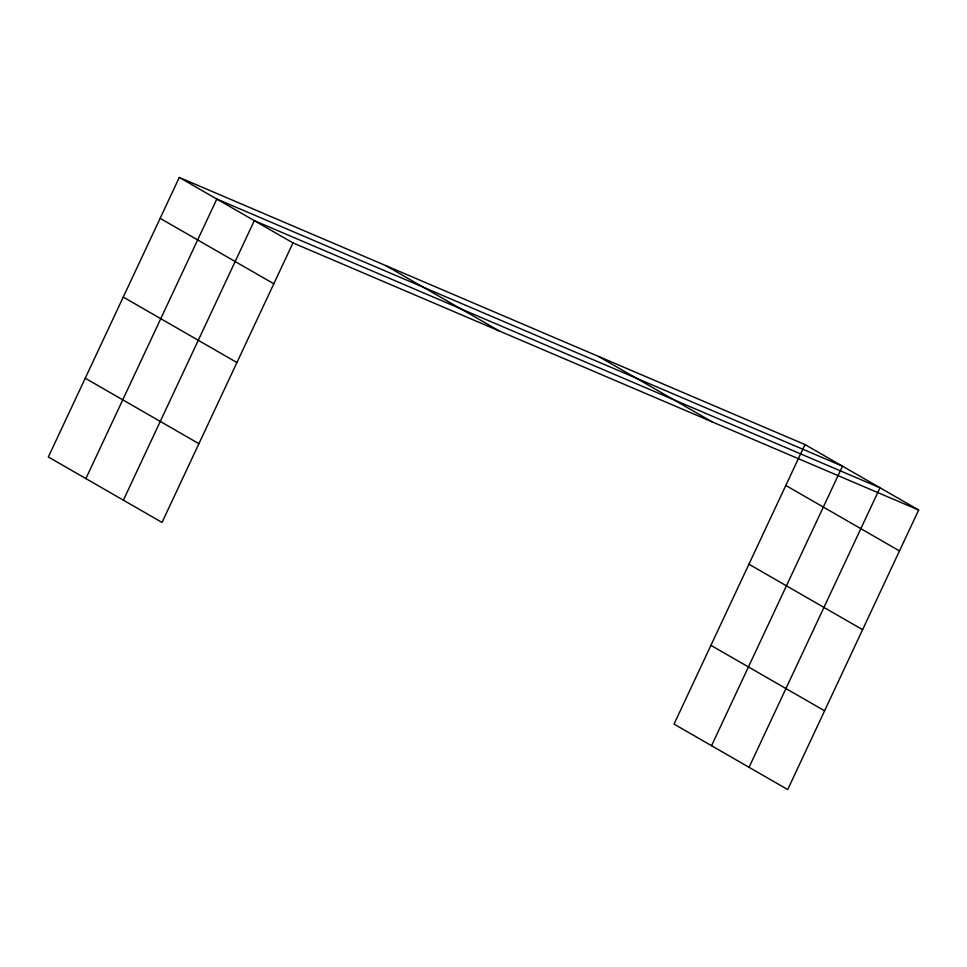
<?xml version="1.0" encoding="UTF-8"?>
<svg xmlns="http://www.w3.org/2000/svg" width="967" height="967" viewBox="0 0 967 967"><rect width="100%" height="100%" fill="white"/><g stroke="black" fill="none" stroke-linecap="round" stroke-linejoin="round"><path stroke-width="1.45" d="M179.294 177.445L48.35 456.98L162.033 522.434L292.965 242.898L179.294 177.445L804.967 444.566L918.65 510.02L787.706 789.556L674.035 724.102L804.967 444.566M85.87 478.58L216.801 199.045L842.487 466.167L711.543 745.702M123.377 500.181L254.321 220.645L879.994 487.767L749.062 767.302M292.965 242.898L918.65 510.02M598.5 356.424L712.171 421.878M785.82 485.458L899.491 550.924M385.76 265.599L499.443 331.052M160.135 218.337L273.818 283.79M748.929 564.208L862.6 629.674M123.244 297.087L236.927 362.54M710.926 645.352L824.597 710.805M85.241 378.23L198.912 443.684"/></g></svg>
